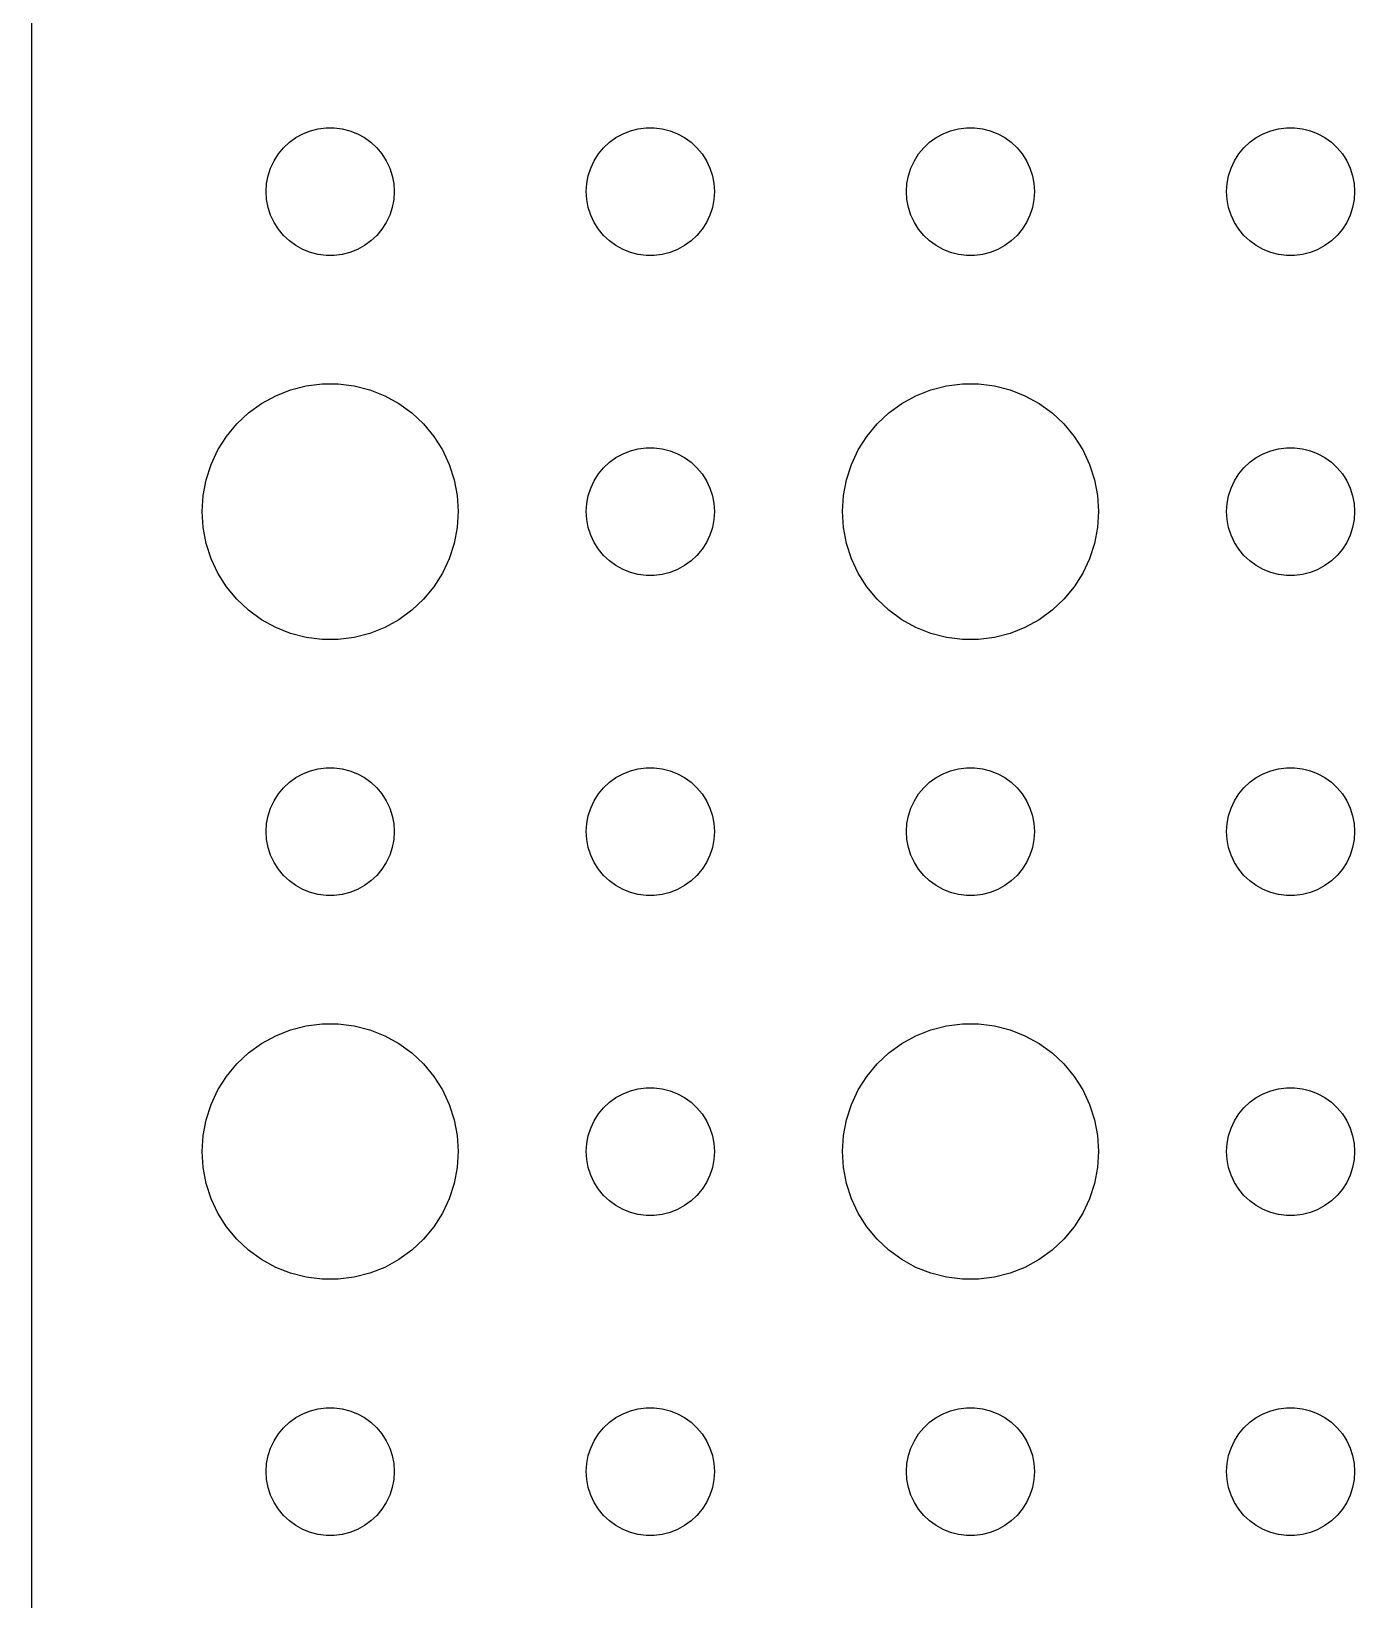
# Model space of a CAD drawing. Header units: metres. Extents: x -150 to 150, y -149 to 149.
# Drawn here: x -149.5 to -118.5, y -3 to 33.76 of the extents above; entities that cross this region are included whole.
import ezdxf

# ---------------------------------------------------------------- set-up
doc = ezdxf.new("R2010")
doc.units = ezdxf.units.M

msp = doc.modelspace()

# ---------------------------------------------------------------- linework, layer by layer
for p, q in [((-149.5, 144.5), (-149.5, -144.5)), ((-143.456, 31.1558), (-143.304, 31.2665)), ((-143.304, 31.2665), (-143.139, 31.3572)), ((-143.139, 31.3572), (-142.964, 31.4266)), ((-142.964, 31.4266), (-142.781, 31.4734)), ((-142.781, 31.4734), (-142.594, 31.497)), ((-142.594, 31.497), (-142.406, 31.497)), ((-142.406, 31.497), (-142.219, 31.4734)), ((-142.219, 31.4734), (-142.036, 31.4266)), ((-142.036, 31.4266), (-141.861, 31.3572)), ((-141.861, 31.3572), (-141.696, 31.2665)), ((-141.696, 31.2665), (-141.544, 31.1558)), ((-135.956, 31.1558), (-135.804, 31.2665)), ((-135.804, 31.2665), (-135.639, 31.3572)), ((-135.639, 31.3572), (-135.464, 31.4266)), ((-135.464, 31.4266), (-135.281, 31.4734)), ((-135.281, 31.4734), (-135.094, 31.497)), ((-135.094, 31.497), (-134.906, 31.497)), ((-134.906, 31.497), (-134.719, 31.4734)), ((-134.719, 31.4734), (-134.536, 31.4266)), ((-134.536, 31.4266), (-134.361, 31.3572)), ((-134.361, 31.3572), (-134.196, 31.2665)), ((-134.196, 31.2665), (-134.044, 31.1558)), ((-128.456, 31.1558), (-128.304, 31.2665)), ((-128.304, 31.2665), (-128.139, 31.3572)), ((-128.139, 31.3572), (-127.964, 31.4266)), ((-127.964, 31.4266), (-127.781, 31.4734)), ((-127.781, 31.4734), (-127.594, 31.497)), ((-127.594, 31.497), (-127.406, 31.497)), ((-127.406, 31.497), (-127.219, 31.4734)), ((-127.219, 31.4734), (-127.036, 31.4266)), ((-127.036, 31.4266), (-126.861, 31.3572)), ((-126.861, 31.3572), (-126.696, 31.2665)), ((-126.696, 31.2665), (-126.544, 31.1558)), ((-120.956, 31.1558), (-120.804, 31.2665)), ((-120.804, 31.2665), (-120.639, 31.3572)), ((-120.639, 31.3572), (-120.464, 31.4266)), ((-120.464, 31.4266), (-120.281, 31.4734)), ((-120.281, 31.4734), (-120.094, 31.497)), ((-120.094, 31.497), (-119.906, 31.497)), ((-119.906, 31.497), (-119.719, 31.4734)), ((-119.719, 31.4734), (-119.536, 31.4266)), ((-119.536, 31.4266), (-119.361, 31.3572)), ((-119.361, 31.3572), (-119.196, 31.2665)), ((-119.196, 31.2665), (-119.044, 31.1558)), ((-143.814, 30.7226), (-143.714, 30.8817)), ((-143.714, 30.8817), (-143.593, 31.0268)), ((-143.593, 31.0268), (-143.456, 31.1558)), ((-141.544, 31.1558), (-141.407, 31.0268)), ((-141.407, 31.0268), (-141.286, 30.8817)), ((-141.286, 30.8817), (-141.186, 30.7226)), ((-136.314, 30.7226), (-136.214, 30.8817)), ((-136.214, 30.8817), (-136.093, 31.0268)), ((-136.093, 31.0268), (-135.956, 31.1558)), ((-134.044, 31.1558), (-133.907, 31.0268)), ((-133.907, 31.0268), (-133.786, 30.8817)), ((-133.786, 30.8817), (-133.686, 30.7226)), ((-128.814, 30.7226), (-128.714, 30.8817)), ((-128.714, 30.8817), (-128.593, 31.0268)), ((-128.593, 31.0268), (-128.456, 31.1558)), ((-126.544, 31.1558), (-126.407, 31.0268)), ((-126.407, 31.0268), (-126.286, 30.8817)), ((-126.286, 30.8817), (-126.186, 30.7226)), ((-121.314, 30.7226), (-121.214, 30.8817)), ((-121.214, 30.8817), (-121.093, 31.0268)), ((-121.093, 31.0268), (-120.956, 31.1558)), ((-119.044, 31.1558), (-118.907, 31.0268)), ((-118.907, 31.0268), (-118.786, 30.8817)), ((-118.786, 30.8817), (-118.686, 30.7226)), ((-143.953, 30.373), (-143.895, 30.5522)), ((-143.895, 30.5522), (-143.814, 30.7226)), ((-141.186, 30.7226), (-141.105, 30.5522)), ((-141.105, 30.5522), (-141.047, 30.373)), ((-136.453, 30.373), (-136.395, 30.5522)), ((-136.395, 30.5522), (-136.314, 30.7226)), ((-133.686, 30.7226), (-133.605, 30.5522)), ((-133.605, 30.5522), (-133.547, 30.373)), ((-128.953, 30.373), (-128.895, 30.5522)), ((-128.895, 30.5522), (-128.814, 30.7226)), ((-126.186, 30.7226), (-126.105, 30.5522)), ((-126.105, 30.5522), (-126.047, 30.373)), ((-121.453, 30.373), (-121.395, 30.5522)), ((-121.395, 30.5522), (-121.314, 30.7226)), ((-118.686, 30.7226), (-118.605, 30.5522)), ((-118.605, 30.5522), (-118.547, 30.373)), ((-144, 30), (-143.988, 30.188)), ((-143.988, 30.188), (-143.953, 30.373)), ((-141.047, 30.373), (-141.012, 30.188)), ((-141.012, 30.188), (-141, 30)), ((-136.5, 30), (-136.488, 30.188)), ((-136.488, 30.188), (-136.453, 30.373)), ((-133.547, 30.373), (-133.512, 30.188)), ((-133.512, 30.188), (-133.5, 30)), ((-129, 30), (-128.988, 30.188)), ((-128.988, 30.188), (-128.953, 30.373)), ((-126.047, 30.373), (-126.012, 30.188)), ((-126.012, 30.188), (-126, 30)), ((-121.5, 30), (-121.488, 30.188)), ((-121.488, 30.188), (-121.453, 30.373)), ((-118.547, 30.373), (-118.512, 30.188)), ((-118.512, 30.188), (-118.5, 30)), ((-143.988, 29.812), (-144, 30)), ((-143.953, 29.627), (-143.988, 29.812)), ((-141.012, 29.812), (-141.047, 29.627)), ((-141, 30), (-141.012, 29.812)), ((-136.488, 29.812), (-136.5, 30)), ((-136.453, 29.627), (-136.488, 29.812)), ((-133.512, 29.812), (-133.547, 29.627)), ((-133.5, 30), (-133.512, 29.812)), ((-128.988, 29.812), (-129, 30)), ((-128.953, 29.627), (-128.988, 29.812)), ((-126.012, 29.812), (-126.047, 29.627)), ((-126, 30), (-126.012, 29.812)), ((-121.488, 29.812), (-121.5, 30)), ((-121.453, 29.627), (-121.488, 29.812)), ((-118.512, 29.812), (-118.547, 29.627)), ((-118.5, 30), (-118.512, 29.812)), ((-143.895, 29.4478), (-143.953, 29.627)), ((-143.814, 29.2774), (-143.895, 29.4478)), ((-141.105, 29.4478), (-141.186, 29.2774)), ((-141.047, 29.627), (-141.105, 29.4478)), ((-136.395, 29.4478), (-136.453, 29.627)), ((-136.314, 29.2774), (-136.395, 29.4478)), ((-133.605, 29.4478), (-133.686, 29.2774)), ((-133.547, 29.627), (-133.605, 29.4478)), ((-128.895, 29.4478), (-128.953, 29.627)), ((-128.814, 29.2774), (-128.895, 29.4478)), ((-126.105, 29.4478), (-126.186, 29.2774)), ((-126.047, 29.627), (-126.105, 29.4478)), ((-121.395, 29.4478), (-121.453, 29.627)), ((-121.314, 29.2774), (-121.395, 29.4478)), ((-118.605, 29.4478), (-118.686, 29.2774)), ((-118.547, 29.627), (-118.605, 29.4478)), ((-143.714, 29.1183), (-143.814, 29.2774)), ((-143.593, 28.9732), (-143.714, 29.1183)), ((-141.286, 29.1183), (-141.407, 28.9732)), ((-141.186, 29.2774), (-141.286, 29.1183)), ((-136.214, 29.1183), (-136.314, 29.2774)), ((-136.093, 28.9732), (-136.214, 29.1183)), ((-133.786, 29.1183), (-133.907, 28.9732)), ((-133.686, 29.2774), (-133.786, 29.1183)), ((-128.714, 29.1183), (-128.814, 29.2774)), ((-128.593, 28.9732), (-128.714, 29.1183)), ((-126.286, 29.1183), (-126.407, 28.9732)), ((-126.186, 29.2774), (-126.286, 29.1183)), ((-121.214, 29.1183), (-121.314, 29.2774)), ((-121.093, 28.9732), (-121.214, 29.1183)), ((-118.786, 29.1183), (-118.907, 28.9732)), ((-118.686, 29.2774), (-118.786, 29.1183)), ((-143.456, 28.8442), (-143.593, 28.9732)), ((-143.304, 28.7335), (-143.456, 28.8442)), ((-143.139, 28.6427), (-143.304, 28.7335)), ((-141.696, 28.7335), (-141.861, 28.6427)), ((-141.544, 28.8442), (-141.696, 28.7335)), ((-141.407, 28.9732), (-141.544, 28.8442)), ((-135.956, 28.8442), (-136.093, 28.9732)), ((-135.804, 28.7335), (-135.956, 28.8442)), ((-135.639, 28.6427), (-135.804, 28.7335)), ((-134.196, 28.7335), (-134.361, 28.6427)), ((-134.044, 28.8442), (-134.196, 28.7335)), ((-133.907, 28.9732), (-134.044, 28.8442)), ((-128.456, 28.8442), (-128.593, 28.9732)), ((-128.304, 28.7335), (-128.456, 28.8442)), ((-128.139, 28.6427), (-128.304, 28.7335)), ((-126.696, 28.7335), (-126.861, 28.6427)), ((-126.544, 28.8442), (-126.696, 28.7335)), ((-126.407, 28.9732), (-126.544, 28.8442)), ((-120.956, 28.8442), (-121.093, 28.9732)), ((-120.804, 28.7335), (-120.956, 28.8442)), ((-120.639, 28.6427), (-120.804, 28.7335)), ((-119.196, 28.7335), (-119.361, 28.6427)), ((-119.044, 28.8442), (-119.196, 28.7335)), ((-118.907, 28.9732), (-119.044, 28.8442)), ((-142.964, 28.5734), (-143.139, 28.6427)), ((-142.781, 28.5266), (-142.964, 28.5734)), ((-142.594, 28.503), (-142.781, 28.5266)), ((-142.406, 28.503), (-142.594, 28.503)), ((-142.219, 28.5266), (-142.406, 28.503)), ((-142.036, 28.5734), (-142.219, 28.5266)), ((-141.861, 28.6427), (-142.036, 28.5734)), ((-135.464, 28.5734), (-135.639, 28.6427)), ((-135.281, 28.5266), (-135.464, 28.5734)), ((-135.094, 28.503), (-135.281, 28.5266)), ((-134.906, 28.503), (-135.094, 28.503)), ((-134.719, 28.5266), (-134.906, 28.503)), ((-134.536, 28.5734), (-134.719, 28.5266)), ((-134.361, 28.6427), (-134.536, 28.5734)), ((-127.964, 28.5734), (-128.139, 28.6427)), ((-127.781, 28.5266), (-127.964, 28.5734)), ((-127.594, 28.503), (-127.781, 28.5266)), ((-127.406, 28.503), (-127.594, 28.503)), ((-127.219, 28.5266), (-127.406, 28.503)), ((-127.036, 28.5734), (-127.219, 28.5266)), ((-126.861, 28.6427), (-127.036, 28.5734)), ((-120.464, 28.5734), (-120.639, 28.6427)), ((-120.281, 28.5266), (-120.464, 28.5734)), ((-120.094, 28.503), (-120.281, 28.5266)), ((-119.906, 28.503), (-120.094, 28.503)), ((-119.719, 28.5266), (-119.906, 28.503)), ((-119.536, 28.5734), (-119.719, 28.5266)), ((-119.361, 28.6427), (-119.536, 28.5734)), ((-143.427, 25.3532), (-143.062, 25.4469)), ((-143.062, 25.4469), (-142.688, 25.4941)), ((-142.688, 25.4941), (-142.312, 25.4941)), ((-142.312, 25.4941), (-141.938, 25.4469)), ((-141.938, 25.4469), (-141.573, 25.3532)), ((-128.427, 25.3532), (-128.062, 25.4469)), ((-128.062, 25.4469), (-127.688, 25.4941)), ((-127.688, 25.4941), (-127.312, 25.4941)), ((-127.312, 25.4941), (-126.938, 25.4469)), ((-126.938, 25.4469), (-126.573, 25.3532)), ((-144.412, 24.8115), (-144.107, 25.033)), ((-144.107, 25.033), (-143.777, 25.2145)), ((-143.777, 25.2145), (-143.427, 25.3532)), ((-141.573, 25.3532), (-141.223, 25.2145)), ((-141.223, 25.2145), (-140.893, 25.033)), ((-140.893, 25.033), (-140.588, 24.8115)), ((-129.412, 24.8115), (-129.107, 25.033)), ((-129.107, 25.033), (-128.777, 25.2145)), ((-128.777, 25.2145), (-128.427, 25.3532)), ((-126.573, 25.3532), (-126.223, 25.2145)), ((-126.223, 25.2145), (-125.893, 25.033)), ((-125.893, 25.033), (-125.588, 24.8115)), ((-144.687, 24.5536), (-144.412, 24.8115)), ((-140.588, 24.8115), (-140.313, 24.5536)), ((-129.687, 24.5536), (-129.412, 24.8115)), ((-125.588, 24.8115), (-125.313, 24.5536)), ((-145.129, 23.9453), (-144.927, 24.2634)), ((-144.927, 24.2634), (-144.687, 24.5536)), ((-140.313, 24.5536), (-140.073, 24.2634)), ((-140.073, 24.2634), (-139.871, 23.9453)), ((-130.129, 23.9453), (-129.927, 24.2634)), ((-129.927, 24.2634), (-129.687, 24.5536)), ((-125.313, 24.5536), (-125.073, 24.2634)), ((-125.073, 24.2634), (-124.871, 23.9453)), ((-145.289, 23.6044), (-145.129, 23.9453)), ((-139.871, 23.9453), (-139.711, 23.6044)), ((-135.639, 23.8572), (-135.464, 23.9266)), ((-135.464, 23.9266), (-135.281, 23.9734)), ((-135.281, 23.9734), (-135.094, 23.997)), ((-135.094, 23.997), (-134.906, 23.997)), ((-134.906, 23.997), (-134.719, 23.9734)), ((-134.719, 23.9734), (-134.536, 23.9266)), ((-134.536, 23.9266), (-134.361, 23.8572)), ((-130.289, 23.6044), (-130.129, 23.9453)), ((-124.871, 23.9453), (-124.711, 23.6044)), ((-120.639, 23.8572), (-120.464, 23.9266)), ((-120.464, 23.9266), (-120.281, 23.9734)), ((-120.281, 23.9734), (-120.094, 23.997)), ((-120.094, 23.997), (-119.906, 23.997)), ((-119.906, 23.997), (-119.719, 23.9734)), ((-119.719, 23.9734), (-119.536, 23.9266)), ((-119.536, 23.9266), (-119.361, 23.8572)), ((-145.406, 23.2461), (-145.289, 23.6044)), ((-139.711, 23.6044), (-139.594, 23.2461)), ((-136.214, 23.3817), (-136.093, 23.5268)), ((-136.093, 23.5268), (-135.956, 23.6558)), ((-135.956, 23.6558), (-135.804, 23.7665)), ((-135.804, 23.7665), (-135.639, 23.8572)), ((-134.361, 23.8572), (-134.196, 23.7665)), ((-134.196, 23.7665), (-134.044, 23.6558)), ((-134.044, 23.6558), (-133.907, 23.5268)), ((-133.907, 23.5268), (-133.786, 23.3817)), ((-130.406, 23.2461), (-130.289, 23.6044)), ((-124.711, 23.6044), (-124.594, 23.2461)), ((-121.214, 23.3817), (-121.093, 23.5268)), ((-121.093, 23.5268), (-120.956, 23.6558)), ((-120.956, 23.6558), (-120.804, 23.7665)), ((-120.804, 23.7665), (-120.639, 23.8572)), ((-119.361, 23.8572), (-119.196, 23.7665)), ((-119.196, 23.7665), (-119.044, 23.6558)), ((-119.044, 23.6558), (-118.907, 23.5268)), ((-118.907, 23.5268), (-118.786, 23.3817)), ((-145.476, 22.876), (-145.406, 23.2461)), ((-139.594, 23.2461), (-139.524, 22.876)), ((-136.395, 23.0522), (-136.314, 23.2226)), ((-136.314, 23.2226), (-136.214, 23.3817)), ((-133.786, 23.3817), (-133.686, 23.2226)), ((-133.686, 23.2226), (-133.605, 23.0522)), ((-130.476, 22.876), (-130.406, 23.2461)), ((-124.594, 23.2461), (-124.524, 22.876)), ((-121.395, 23.0522), (-121.314, 23.2226)), ((-121.314, 23.2226), (-121.214, 23.3817)), ((-118.786, 23.3817), (-118.686, 23.2226)), ((-118.686, 23.2226), (-118.605, 23.0522)), ((-145.5, 22.5), (-145.476, 22.876)), ((-139.524, 22.876), (-139.5, 22.5)), ((-136.488, 22.688), (-136.453, 22.873)), ((-136.453, 22.873), (-136.395, 23.0522)), ((-133.605, 23.0522), (-133.547, 22.873)), ((-133.547, 22.873), (-133.512, 22.688)), ((-130.5, 22.5), (-130.476, 22.876)), ((-124.524, 22.876), (-124.5, 22.5)), ((-121.488, 22.688), (-121.453, 22.873)), ((-121.453, 22.873), (-121.395, 23.0522)), ((-118.605, 23.0522), (-118.547, 22.873)), ((-118.547, 22.873), (-118.512, 22.688)), ((-145.476, 22.124), (-145.5, 22.5)), ((-139.5, 22.5), (-139.524, 22.124)), ((-136.5, 22.5), (-136.488, 22.688)), ((-136.488, 22.312), (-136.5, 22.5)), ((-133.512, 22.688), (-133.5, 22.5)), ((-133.5, 22.5), (-133.512, 22.312)), ((-130.476, 22.124), (-130.5, 22.5)), ((-124.5, 22.5), (-124.524, 22.124)), ((-121.5, 22.5), (-121.488, 22.688)), ((-121.488, 22.312), (-121.5, 22.5)), ((-118.512, 22.688), (-118.5, 22.5)), ((-118.5, 22.5), (-118.512, 22.312)), ((-145.406, 21.7539), (-145.476, 22.124)), ((-139.524, 22.124), (-139.594, 21.7539)), ((-136.453, 22.127), (-136.488, 22.312)), ((-136.395, 21.9478), (-136.453, 22.127)), ((-133.547, 22.127), (-133.605, 21.9478)), ((-133.512, 22.312), (-133.547, 22.127)), ((-130.406, 21.7539), (-130.476, 22.124)), ((-124.524, 22.124), (-124.594, 21.7539)), ((-121.453, 22.127), (-121.488, 22.312)), ((-121.395, 21.9478), (-121.453, 22.127)), ((-118.547, 22.127), (-118.605, 21.9478)), ((-118.512, 22.312), (-118.547, 22.127)), ((-145.289, 21.3956), (-145.406, 21.7539)), ((-139.594, 21.7539), (-139.711, 21.3956)), ((-136.314, 21.7774), (-136.395, 21.9478)), ((-136.214, 21.6183), (-136.314, 21.7774)), ((-133.686, 21.7774), (-133.786, 21.6183)), ((-133.605, 21.9478), (-133.686, 21.7774)), ((-130.289, 21.3956), (-130.406, 21.7539)), ((-124.594, 21.7539), (-124.711, 21.3956)), ((-121.314, 21.7774), (-121.395, 21.9478)), ((-121.214, 21.6183), (-121.314, 21.7774)), ((-118.686, 21.7774), (-118.786, 21.6183)), ((-118.605, 21.9478), (-118.686, 21.7774)), ((-145.129, 21.0547), (-145.289, 21.3956)), ((-139.711, 21.3956), (-139.871, 21.0547)), ((-136.093, 21.4732), (-136.214, 21.6183)), ((-135.956, 21.3442), (-136.093, 21.4732)), ((-135.804, 21.2335), (-135.956, 21.3442)), ((-134.044, 21.3442), (-134.196, 21.2335)), ((-133.907, 21.4732), (-134.044, 21.3442)), ((-133.786, 21.6183), (-133.907, 21.4732)), ((-130.129, 21.0547), (-130.289, 21.3956)), ((-124.711, 21.3956), (-124.871, 21.0547)), ((-121.093, 21.4732), (-121.214, 21.6183)), ((-120.956, 21.3442), (-121.093, 21.4732)), ((-120.804, 21.2335), (-120.956, 21.3442)), ((-119.044, 21.3442), (-119.196, 21.2335)), ((-118.907, 21.4732), (-119.044, 21.3442)), ((-118.786, 21.6183), (-118.907, 21.4732)), ((-144.927, 20.7366), (-145.129, 21.0547)), ((-139.871, 21.0547), (-140.073, 20.7366)), ((-135.639, 21.1427), (-135.804, 21.2335)), ((-135.464, 21.0734), (-135.639, 21.1427)), ((-135.281, 21.0266), (-135.464, 21.0734)), ((-135.094, 21.003), (-135.281, 21.0266)), ((-134.906, 21.003), (-135.094, 21.003)), ((-134.719, 21.0266), (-134.906, 21.003)), ((-134.536, 21.0734), (-134.719, 21.0266)), ((-134.361, 21.1427), (-134.536, 21.0734)), ((-134.196, 21.2335), (-134.361, 21.1427)), ((-129.927, 20.7366), (-130.129, 21.0547)), ((-124.871, 21.0547), (-125.073, 20.7366)), ((-120.639, 21.1427), (-120.804, 21.2335)), ((-120.464, 21.0734), (-120.639, 21.1427)), ((-120.281, 21.0266), (-120.464, 21.0734)), ((-120.094, 21.003), (-120.281, 21.0266)), ((-119.906, 21.003), (-120.094, 21.003)), ((-119.719, 21.0266), (-119.906, 21.003)), ((-119.536, 21.0734), (-119.719, 21.0266)), ((-119.361, 21.1427), (-119.536, 21.0734)), ((-119.196, 21.2335), (-119.361, 21.1427)), ((-144.687, 20.4464), (-144.927, 20.7366)), ((-140.073, 20.7366), (-140.313, 20.4464)), ((-129.687, 20.4464), (-129.927, 20.7366)), ((-125.073, 20.7366), (-125.313, 20.4464)), ((-144.412, 20.1884), (-144.687, 20.4464)), ((-140.313, 20.4464), (-140.588, 20.1884)), ((-129.412, 20.1884), (-129.687, 20.4464)), ((-125.313, 20.4464), (-125.588, 20.1884)), ((-144.107, 19.967), (-144.412, 20.1884)), ((-143.777, 19.7855), (-144.107, 19.967)), ((-140.893, 19.967), (-141.223, 19.7855)), ((-140.588, 20.1884), (-140.893, 19.967)), ((-129.107, 19.967), (-129.412, 20.1884)), ((-128.777, 19.7855), (-129.107, 19.967)), ((-125.893, 19.967), (-126.223, 19.7855)), ((-125.588, 20.1884), (-125.893, 19.967)), ((-143.427, 19.6468), (-143.777, 19.7855)), ((-143.062, 19.5531), (-143.427, 19.6468)), ((-142.688, 19.5059), (-143.062, 19.5531)), ((-142.312, 19.5059), (-142.688, 19.5059)), ((-141.938, 19.5531), (-142.312, 19.5059)), ((-141.573, 19.6468), (-141.938, 19.5531)), ((-141.223, 19.7855), (-141.573, 19.6468)), ((-128.427, 19.6468), (-128.777, 19.7855)), ((-128.062, 19.5531), (-128.427, 19.6468)), ((-127.688, 19.5059), (-128.062, 19.5531)), ((-127.312, 19.5059), (-127.688, 19.5059)), ((-126.938, 19.5531), (-127.312, 19.5059)), ((-126.573, 19.6468), (-126.938, 19.5531)), ((-126.223, 19.7855), (-126.573, 19.6468)), ((-143.456, 16.1558), (-143.304, 16.2665)), ((-143.304, 16.2665), (-143.139, 16.3572)), ((-143.139, 16.3572), (-142.964, 16.4266)), ((-142.964, 16.4266), (-142.781, 16.4734)), ((-142.781, 16.4734), (-142.594, 16.497)), ((-142.594, 16.497), (-142.406, 16.497)), ((-142.406, 16.497), (-142.219, 16.4734)), ((-142.219, 16.4734), (-142.036, 16.4266)), ((-142.036, 16.4266), (-141.861, 16.3572)), ((-141.861, 16.3572), (-141.696, 16.2665)), ((-141.696, 16.2665), (-141.544, 16.1558)), ((-135.956, 16.1558), (-135.804, 16.2665)), ((-135.804, 16.2665), (-135.639, 16.3572)), ((-135.639, 16.3572), (-135.464, 16.4266)), ((-135.464, 16.4266), (-135.281, 16.4734)), ((-135.281, 16.4734), (-135.094, 16.497)), ((-135.094, 16.497), (-134.906, 16.497)), ((-134.906, 16.497), (-134.719, 16.4734)), ((-134.719, 16.4734), (-134.536, 16.4266)), ((-134.536, 16.4266), (-134.361, 16.3572)), ((-134.361, 16.3572), (-134.196, 16.2665)), ((-134.196, 16.2665), (-134.044, 16.1558)), ((-128.456, 16.1558), (-128.304, 16.2665)), ((-128.304, 16.2665), (-128.139, 16.3572)), ((-128.139, 16.3572), (-127.964, 16.4266)), ((-127.964, 16.4266), (-127.781, 16.4734)), ((-127.781, 16.4734), (-127.594, 16.497)), ((-127.594, 16.497), (-127.406, 16.497)), ((-127.406, 16.497), (-127.219, 16.4734)), ((-127.219, 16.4734), (-127.036, 16.4266)), ((-127.036, 16.4266), (-126.861, 16.3572)), ((-126.861, 16.3572), (-126.696, 16.2665)), ((-126.696, 16.2665), (-126.544, 16.1558)), ((-120.956, 16.1558), (-120.804, 16.2665)), ((-120.804, 16.2665), (-120.639, 16.3572)), ((-120.639, 16.3572), (-120.464, 16.4266)), ((-120.464, 16.4266), (-120.281, 16.4734)), ((-120.281, 16.4734), (-120.094, 16.497)), ((-120.094, 16.497), (-119.906, 16.497)), ((-119.906, 16.497), (-119.719, 16.4734)), ((-119.719, 16.4734), (-119.536, 16.4266)), ((-119.536, 16.4266), (-119.361, 16.3572)), ((-119.361, 16.3572), (-119.196, 16.2665)), ((-119.196, 16.2665), (-119.044, 16.1558)), ((-143.814, 15.7226), (-143.714, 15.8817)), ((-143.714, 15.8817), (-143.593, 16.0268)), ((-143.593, 16.0268), (-143.456, 16.1558)), ((-141.544, 16.1558), (-141.407, 16.0268)), ((-141.407, 16.0268), (-141.286, 15.8817)), ((-141.286, 15.8817), (-141.186, 15.7226)), ((-136.314, 15.7226), (-136.214, 15.8817)), ((-136.214, 15.8817), (-136.093, 16.0268)), ((-136.093, 16.0268), (-135.956, 16.1558)), ((-134.044, 16.1558), (-133.907, 16.0268)), ((-133.907, 16.0268), (-133.786, 15.8817)), ((-133.786, 15.8817), (-133.686, 15.7226)), ((-128.814, 15.7226), (-128.714, 15.8817)), ((-128.714, 15.8817), (-128.593, 16.0268)), ((-128.593, 16.0268), (-128.456, 16.1558)), ((-126.544, 16.1558), (-126.407, 16.0268)), ((-126.407, 16.0268), (-126.286, 15.8817)), ((-126.286, 15.8817), (-126.186, 15.7226)), ((-121.314, 15.7226), (-121.214, 15.8817)), ((-121.214, 15.8817), (-121.093, 16.0268)), ((-121.093, 16.0268), (-120.956, 16.1558)), ((-119.044, 16.1558), (-118.907, 16.0268)), ((-118.907, 16.0268), (-118.786, 15.8817)), ((-118.786, 15.8817), (-118.686, 15.7226)), ((-143.953, 15.373), (-143.895, 15.5522)), ((-143.895, 15.5522), (-143.814, 15.7226)), ((-141.186, 15.7226), (-141.105, 15.5522)), ((-141.105, 15.5522), (-141.047, 15.373)), ((-136.453, 15.373), (-136.395, 15.5522)), ((-136.395, 15.5522), (-136.314, 15.7226)), ((-133.686, 15.7226), (-133.605, 15.5522)), ((-133.605, 15.5522), (-133.547, 15.373)), ((-128.953, 15.373), (-128.895, 15.5522)), ((-128.895, 15.5522), (-128.814, 15.7226)), ((-126.186, 15.7226), (-126.105, 15.5522)), ((-126.105, 15.5522), (-126.047, 15.373)), ((-121.453, 15.373), (-121.395, 15.5522)), ((-121.395, 15.5522), (-121.314, 15.7226)), ((-118.686, 15.7226), (-118.605, 15.5522)), ((-118.605, 15.5522), (-118.547, 15.373)), ((-144, 15), (-143.988, 15.188)), ((-143.988, 15.188), (-143.953, 15.373)), ((-141.047, 15.373), (-141.012, 15.188)), ((-141.012, 15.188), (-141, 15)), ((-136.5, 15), (-136.488, 15.188)), ((-136.488, 15.188), (-136.453, 15.373)), ((-133.547, 15.373), (-133.512, 15.188)), ((-133.512, 15.188), (-133.5, 15)), ((-129, 15), (-128.988, 15.188)), ((-128.988, 15.188), (-128.953, 15.373)), ((-126.047, 15.373), (-126.012, 15.188)), ((-126.012, 15.188), (-126, 15)), ((-121.5, 15), (-121.488, 15.188)), ((-121.488, 15.188), (-121.453, 15.373)), ((-118.547, 15.373), (-118.512, 15.188)), ((-118.512, 15.188), (-118.5, 15)), ((-143.988, 14.812), (-144, 15)), ((-143.953, 14.627), (-143.988, 14.812)), ((-141.012, 14.812), (-141.047, 14.627)), ((-141, 15), (-141.012, 14.812)), ((-136.488, 14.812), (-136.5, 15)), ((-136.453, 14.627), (-136.488, 14.812)), ((-133.512, 14.812), (-133.547, 14.627)), ((-133.5, 15), (-133.512, 14.812)), ((-128.988, 14.812), (-129, 15)), ((-128.953, 14.627), (-128.988, 14.812)), ((-126.012, 14.812), (-126.047, 14.627)), ((-126, 15), (-126.012, 14.812)), ((-121.488, 14.812), (-121.5, 15)), ((-121.453, 14.627), (-121.488, 14.812)), ((-118.512, 14.812), (-118.547, 14.627)), ((-118.5, 15), (-118.512, 14.812)), ((-143.895, 14.4478), (-143.953, 14.627)), ((-143.814, 14.2774), (-143.895, 14.4478)), ((-141.105, 14.4478), (-141.186, 14.2774)), ((-141.047, 14.627), (-141.105, 14.4478)), ((-136.395, 14.4478), (-136.453, 14.627)), ((-136.314, 14.2774), (-136.395, 14.4478)), ((-133.605, 14.4478), (-133.686, 14.2774)), ((-133.547, 14.627), (-133.605, 14.4478)), ((-128.895, 14.4478), (-128.953, 14.627)), ((-128.814, 14.2774), (-128.895, 14.4478)), ((-126.105, 14.4478), (-126.186, 14.2774)), ((-126.047, 14.627), (-126.105, 14.4478)), ((-121.395, 14.4478), (-121.453, 14.627)), ((-121.314, 14.2774), (-121.395, 14.4478)), ((-118.605, 14.4478), (-118.686, 14.2774)), ((-118.547, 14.627), (-118.605, 14.4478)), ((-143.714, 14.1183), (-143.814, 14.2774)), ((-143.593, 13.9732), (-143.714, 14.1183)), ((-143.456, 13.8442), (-143.593, 13.9732)), ((-141.407, 13.9732), (-141.544, 13.8442)), ((-141.286, 14.1183), (-141.407, 13.9732)), ((-141.186, 14.2774), (-141.286, 14.1183)), ((-136.214, 14.1183), (-136.314, 14.2774)), ((-136.093, 13.9732), (-136.214, 14.1183)), ((-135.956, 13.8442), (-136.093, 13.9732)), ((-133.907, 13.9732), (-134.044, 13.8442)), ((-133.786, 14.1183), (-133.907, 13.9732)), ((-133.686, 14.2774), (-133.786, 14.1183)), ((-128.714, 14.1183), (-128.814, 14.2774)), ((-128.593, 13.9732), (-128.714, 14.1183)), ((-128.456, 13.8442), (-128.593, 13.9732)), ((-126.407, 13.9732), (-126.544, 13.8442)), ((-126.286, 14.1183), (-126.407, 13.9732)), ((-126.186, 14.2774), (-126.286, 14.1183)), ((-121.214, 14.1183), (-121.314, 14.2774)), ((-121.093, 13.9732), (-121.214, 14.1183)), ((-120.956, 13.8442), (-121.093, 13.9732)), ((-118.907, 13.9732), (-119.044, 13.8442)), ((-118.786, 14.1183), (-118.907, 13.9732)), ((-118.686, 14.2774), (-118.786, 14.1183)), ((-143.304, 13.7335), (-143.456, 13.8442)), ((-143.139, 13.6427), (-143.304, 13.7335)), ((-142.964, 13.5734), (-143.139, 13.6427)), ((-141.861, 13.6427), (-142.036, 13.5734)), ((-141.696, 13.7335), (-141.861, 13.6427)), ((-141.544, 13.8442), (-141.696, 13.7335)), ((-135.804, 13.7335), (-135.956, 13.8442)), ((-135.639, 13.6427), (-135.804, 13.7335)), ((-135.464, 13.5734), (-135.639, 13.6427)), ((-134.361, 13.6427), (-134.536, 13.5734)), ((-134.196, 13.7335), (-134.361, 13.6427)), ((-134.044, 13.8442), (-134.196, 13.7335)), ((-128.304, 13.7335), (-128.456, 13.8442)), ((-128.139, 13.6427), (-128.304, 13.7335)), ((-127.964, 13.5734), (-128.139, 13.6427)), ((-126.861, 13.6427), (-127.036, 13.5734)), ((-126.696, 13.7335), (-126.861, 13.6427)), ((-126.544, 13.8442), (-126.696, 13.7335)), ((-120.804, 13.7335), (-120.956, 13.8442)), ((-120.639, 13.6427), (-120.804, 13.7335)), ((-120.464, 13.5734), (-120.639, 13.6427)), ((-119.361, 13.6427), (-119.536, 13.5734)), ((-119.196, 13.7335), (-119.361, 13.6427)), ((-119.044, 13.8442), (-119.196, 13.7335)), ((-142.781, 13.5266), (-142.964, 13.5734)), ((-142.594, 13.5029), (-142.781, 13.5266)), ((-142.406, 13.5029), (-142.594, 13.5029)), ((-142.219, 13.5266), (-142.406, 13.5029)), ((-142.036, 13.5734), (-142.219, 13.5266)), ((-135.281, 13.5266), (-135.464, 13.5734)), ((-135.094, 13.5029), (-135.281, 13.5266)), ((-134.906, 13.5029), (-135.094, 13.5029)), ((-134.719, 13.5266), (-134.906, 13.5029)), ((-134.536, 13.5734), (-134.719, 13.5266)), ((-127.781, 13.5266), (-127.964, 13.5734)), ((-127.594, 13.5029), (-127.781, 13.5266)), ((-127.406, 13.5029), (-127.594, 13.5029)), ((-127.219, 13.5266), (-127.406, 13.5029)), ((-127.036, 13.5734), (-127.219, 13.5266)), ((-120.281, 13.5266), (-120.464, 13.5734)), ((-120.094, 13.5029), (-120.281, 13.5266)), ((-119.906, 13.5029), (-120.094, 13.5029)), ((-119.719, 13.5266), (-119.906, 13.5029)), ((-119.536, 13.5734), (-119.719, 13.5266)), ((-143.777, 10.2145), (-143.427, 10.3532)), ((-143.427, 10.3532), (-143.062, 10.4469)), ((-143.062, 10.4469), (-142.688, 10.4941)), ((-142.688, 10.4941), (-142.312, 10.4941)), ((-142.312, 10.4941), (-141.938, 10.4469)), ((-141.938, 10.4469), (-141.573, 10.3532)), ((-141.573, 10.3532), (-141.223, 10.2145)), ((-128.777, 10.2145), (-128.427, 10.3532)), ((-128.427, 10.3532), (-128.062, 10.4469)), ((-128.062, 10.4469), (-127.688, 10.4941)), ((-127.688, 10.4941), (-127.312, 10.4941)), ((-127.312, 10.4941), (-126.938, 10.4469)), ((-126.938, 10.4469), (-126.573, 10.3532)), ((-126.573, 10.3532), (-126.223, 10.2145)), ((-144.412, 9.81154), (-144.107, 10.033)), ((-144.107, 10.033), (-143.777, 10.2145)), ((-141.223, 10.2145), (-140.893, 10.033)), ((-140.893, 10.033), (-140.588, 9.81154)), ((-129.412, 9.81154), (-129.107, 10.033)), ((-129.107, 10.033), (-128.777, 10.2145)), ((-126.223, 10.2145), (-125.893, 10.033)), ((-125.893, 10.033), (-125.588, 9.81154)), ((-144.687, 9.55363), (-144.412, 9.81154)), ((-140.588, 9.81154), (-140.313, 9.55363)), ((-129.687, 9.55363), (-129.412, 9.81154)), ((-125.588, 9.81154), (-125.313, 9.55363)), ((-145.129, 8.94525), (-144.927, 9.26335)), ((-144.927, 9.26335), (-144.687, 9.55363)), ((-140.313, 9.55363), (-140.073, 9.26335)), ((-140.073, 9.26335), (-139.871, 8.94525)), ((-130.129, 8.94525), (-129.927, 9.26335)), ((-129.927, 9.26335), (-129.687, 9.55363)), ((-125.313, 9.55363), (-125.073, 9.26335)), ((-125.073, 9.26335), (-124.871, 8.94525)), ((-145.289, 8.60437), (-145.129, 8.94525)), ((-139.871, 8.94525), (-139.711, 8.60437)), ((-135.804, 8.76648), (-135.639, 8.85724)), ((-135.639, 8.85724), (-135.464, 8.92657)), ((-135.464, 8.92657), (-135.281, 8.97342)), ((-135.281, 8.97342), (-135.094, 8.99704)), ((-135.094, 8.99704), (-134.906, 8.99704)), ((-134.906, 8.99704), (-134.719, 8.97342)), ((-134.719, 8.97342), (-134.536, 8.92657)), ((-134.536, 8.92657), (-134.361, 8.85724)), ((-134.361, 8.85724), (-134.196, 8.76648)), ((-130.289, 8.60437), (-130.129, 8.94525)), ((-124.871, 8.94525), (-124.711, 8.60437)), ((-120.804, 8.76648), (-120.639, 8.85724)), ((-120.639, 8.85724), (-120.464, 8.92657)), ((-120.464, 8.92657), (-120.281, 8.97342)), ((-120.281, 8.97342), (-120.094, 8.99704)), ((-120.094, 8.99704), (-119.906, 8.99704)), ((-119.906, 8.99704), (-119.719, 8.97342)), ((-119.719, 8.97342), (-119.536, 8.92657)), ((-119.536, 8.92657), (-119.361, 8.85724)), ((-119.361, 8.85724), (-119.196, 8.76648)), ((-145.406, 8.24606), (-145.289, 8.60437)), ((-139.711, 8.60437), (-139.594, 8.24606)), ((-136.214, 8.38167), (-136.093, 8.52681)), ((-136.093, 8.52681), (-135.956, 8.65576)), ((-135.956, 8.65576), (-135.804, 8.76648)), ((-134.196, 8.76648), (-134.044, 8.65576)), ((-134.044, 8.65576), (-133.907, 8.52681)), ((-133.907, 8.52681), (-133.786, 8.38167)), ((-130.406, 8.24606), (-130.289, 8.60437)), ((-124.711, 8.60437), (-124.594, 8.24606)), ((-121.214, 8.38167), (-121.093, 8.52681)), ((-121.093, 8.52681), (-120.956, 8.65576)), ((-120.956, 8.65576), (-120.804, 8.76648)), ((-119.196, 8.76648), (-119.044, 8.65576)), ((-119.044, 8.65576), (-118.907, 8.52681)), ((-118.907, 8.52681), (-118.786, 8.38167)), ((-145.476, 7.87599), (-145.406, 8.24606)), ((-139.594, 8.24606), (-139.524, 7.87599)), ((-136.395, 8.05219), (-136.314, 8.22263)), ((-136.314, 8.22263), (-136.214, 8.38167)), ((-133.786, 8.38167), (-133.686, 8.22263)), ((-133.686, 8.22263), (-133.605, 8.05219)), ((-130.476, 7.87599), (-130.406, 8.24606)), ((-124.594, 8.24606), (-124.524, 7.87599)), ((-121.395, 8.05219), (-121.314, 8.22263)), ((-121.314, 8.22263), (-121.214, 8.38167)), ((-118.786, 8.38167), (-118.686, 8.22263)), ((-118.686, 8.22263), (-118.605, 8.05219)), ((-145.5, 7.5), (-145.476, 7.87599)), ((-139.524, 7.87599), (-139.5, 7.5)), ((-136.488, 7.68799), (-136.453, 7.87303)), ((-136.453, 7.87303), (-136.395, 8.05219)), ((-133.605, 8.05219), (-133.547, 7.87303)), ((-133.547, 7.87303), (-133.512, 7.68799)), ((-130.5, 7.5), (-130.476, 7.87599)), ((-124.524, 7.87599), (-124.5, 7.5)), ((-121.488, 7.68799), (-121.453, 7.87303)), ((-121.453, 7.87303), (-121.395, 8.05219)), ((-118.605, 8.05219), (-118.547, 7.87303)), ((-118.547, 7.87303), (-118.512, 7.68799)), ((-145.476, 7.12399), (-145.5, 7.5)), ((-139.5, 7.5), (-139.524, 7.12399)), ((-136.5, 7.5), (-136.488, 7.68799)), ((-136.488, 7.312), (-136.5, 7.5)), ((-133.512, 7.68799), (-133.5, 7.5)), ((-133.5, 7.5), (-133.512, 7.312)), ((-130.476, 7.12399), (-130.5, 7.5)), ((-124.5, 7.5), (-124.524, 7.12399)), ((-121.5, 7.5), (-121.488, 7.68799)), ((-121.488, 7.312), (-121.5, 7.5)), ((-118.512, 7.68799), (-118.5, 7.5)), ((-118.5, 7.5), (-118.512, 7.312)), ((-145.406, 6.75392), (-145.476, 7.12399)), ((-139.524, 7.12399), (-139.594, 6.75392)), ((-136.453, 7.12695), (-136.488, 7.312)), ((-136.395, 6.9478), (-136.453, 7.12695)), ((-133.547, 7.12695), (-133.605, 6.9478)), ((-133.512, 7.312), (-133.547, 7.12695)), ((-130.406, 6.75392), (-130.476, 7.12399)), ((-124.524, 7.12399), (-124.594, 6.75392)), ((-121.453, 7.12695), (-121.488, 7.312)), ((-121.395, 6.9478), (-121.453, 7.12695)), ((-118.547, 7.12695), (-118.605, 6.9478)), ((-118.512, 7.312), (-118.547, 7.12695)), ((-145.289, 6.39561), (-145.406, 6.75392)), ((-139.594, 6.75392), (-139.711, 6.39561)), ((-136.314, 6.77736), (-136.395, 6.9478)), ((-136.214, 6.61832), (-136.314, 6.77736)), ((-136.093, 6.47318), (-136.214, 6.61832)), ((-133.786, 6.61832), (-133.907, 6.47318)), ((-133.686, 6.77736), (-133.786, 6.61832)), ((-133.605, 6.9478), (-133.686, 6.77736)), ((-130.289, 6.39561), (-130.406, 6.75392)), ((-124.594, 6.75392), (-124.711, 6.39561)), ((-121.314, 6.77736), (-121.395, 6.9478)), ((-121.214, 6.61832), (-121.314, 6.77736)), ((-121.093, 6.47318), (-121.214, 6.61832)), ((-118.786, 6.61832), (-118.907, 6.47318)), ((-118.686, 6.77736), (-118.786, 6.61832)), ((-118.605, 6.9478), (-118.686, 6.77736)), ((-145.129, 6.05473), (-145.289, 6.39561)), ((-139.711, 6.39561), (-139.871, 6.05473)), ((-135.956, 6.34422), (-136.093, 6.47318)), ((-135.804, 6.23351), (-135.956, 6.34422)), ((-134.044, 6.34422), (-134.196, 6.23351)), ((-133.907, 6.47318), (-134.044, 6.34422)), ((-130.129, 6.05473), (-130.289, 6.39561)), ((-124.711, 6.39561), (-124.871, 6.05473)), ((-120.956, 6.34422), (-121.093, 6.47318)), ((-120.804, 6.23351), (-120.956, 6.34422)), ((-119.044, 6.34422), (-119.196, 6.23351)), ((-118.907, 6.47318), (-119.044, 6.34422)), ((-144.927, 5.73663), (-145.129, 6.05473)), ((-139.871, 6.05473), (-140.073, 5.73663)), ((-135.639, 6.14275), (-135.804, 6.23351)), ((-135.464, 6.07341), (-135.639, 6.14275)), ((-135.281, 6.02657), (-135.464, 6.07341)), ((-135.094, 6.00294), (-135.281, 6.02657)), ((-134.906, 6.00294), (-135.094, 6.00294)), ((-134.719, 6.02657), (-134.906, 6.00294)), ((-134.536, 6.07341), (-134.719, 6.02657)), ((-134.361, 6.14275), (-134.536, 6.07341)), ((-134.196, 6.23351), (-134.361, 6.14275)), ((-129.927, 5.73663), (-130.129, 6.05473)), ((-124.871, 6.05473), (-125.073, 5.73663)), ((-120.639, 6.14275), (-120.804, 6.23351)), ((-120.464, 6.07341), (-120.639, 6.14275)), ((-120.281, 6.02657), (-120.464, 6.07341)), ((-120.094, 6.00294), (-120.281, 6.02657)), ((-119.906, 6.00294), (-120.094, 6.00294)), ((-119.719, 6.02657), (-119.906, 6.00294)), ((-119.536, 6.07341), (-119.719, 6.02657)), ((-119.361, 6.14275), (-119.536, 6.07341)), ((-119.196, 6.23351), (-119.361, 6.14275)), ((-144.687, 5.44635), (-144.927, 5.73663)), ((-140.073, 5.73663), (-140.313, 5.44635)), ((-129.687, 5.44635), (-129.927, 5.73663)), ((-125.073, 5.73663), (-125.313, 5.44635)), ((-144.412, 5.18845), (-144.687, 5.44635)), ((-144.107, 4.96701), (-144.412, 5.18845)), ((-140.588, 5.18845), (-140.893, 4.96701)), ((-140.313, 5.44635), (-140.588, 5.18845)), ((-129.412, 5.18845), (-129.687, 5.44635)), ((-129.107, 4.96701), (-129.412, 5.18845)), ((-125.588, 5.18845), (-125.893, 4.96701)), ((-125.313, 5.44635), (-125.588, 5.18845)), ((-143.777, 4.78551), (-144.107, 4.96701)), ((-143.427, 4.64682), (-143.777, 4.78551)), ((-141.223, 4.78551), (-141.573, 4.64682)), ((-140.893, 4.96701), (-141.223, 4.78551)), ((-128.777, 4.78551), (-129.107, 4.96701)), ((-128.427, 4.64682), (-128.777, 4.78551)), ((-126.223, 4.78551), (-126.573, 4.64682)), ((-125.893, 4.96701), (-126.223, 4.78551)), ((-143.062, 4.55313), (-143.427, 4.64682)), ((-142.688, 4.50591), (-143.062, 4.55313)), ((-142.312, 4.50591), (-142.688, 4.50591)), ((-141.938, 4.55313), (-142.312, 4.50591)), ((-141.573, 4.64682), (-141.938, 4.55313)), ((-128.062, 4.55313), (-128.427, 4.64682)), ((-127.688, 4.50591), (-128.062, 4.55313)), ((-127.312, 4.50591), (-127.688, 4.50591)), ((-126.938, 4.55313), (-127.312, 4.50591)), ((-126.573, 4.64682), (-126.938, 4.55313)), ((-142.964, 1.42657), (-142.781, 1.47342)), ((-142.781, 1.47342), (-142.594, 1.49704)), ((-142.594, 1.49704), (-142.406, 1.49704)), ((-142.406, 1.49704), (-142.219, 1.47342)), ((-142.219, 1.47342), (-142.036, 1.42657)), ((-135.464, 1.42657), (-135.281, 1.47342)), ((-135.281, 1.47342), (-135.094, 1.49704)), ((-135.094, 1.49704), (-134.906, 1.49704)), ((-134.906, 1.49704), (-134.719, 1.47342)), ((-134.719, 1.47342), (-134.536, 1.42657)), ((-127.964, 1.42657), (-127.781, 1.47342)), ((-127.781, 1.47342), (-127.594, 1.49704)), ((-127.594, 1.49704), (-127.406, 1.49704)), ((-127.406, 1.49704), (-127.219, 1.47342)), ((-127.219, 1.47342), (-127.036, 1.42657)), ((-120.464, 1.42657), (-120.281, 1.47342)), ((-120.281, 1.47342), (-120.094, 1.49704)), ((-120.094, 1.49704), (-119.906, 1.49704)), ((-119.906, 1.49704), (-119.719, 1.47342)), ((-119.719, 1.47342), (-119.536, 1.42657)), ((-143.593, 1.02681), (-143.456, 1.15576)), ((-143.456, 1.15576), (-143.304, 1.26648)), ((-143.304, 1.26648), (-143.139, 1.35724)), ((-143.139, 1.35724), (-142.964, 1.42657)), ((-142.036, 1.42657), (-141.861, 1.35724)), ((-141.861, 1.35724), (-141.696, 1.26648)), ((-141.696, 1.26648), (-141.544, 1.15576)), ((-141.544, 1.15576), (-141.407, 1.02681)), ((-136.093, 1.02681), (-135.956, 1.15576)), ((-135.956, 1.15576), (-135.804, 1.26648)), ((-135.804, 1.26648), (-135.639, 1.35724)), ((-135.639, 1.35724), (-135.464, 1.42657)), ((-134.536, 1.42657), (-134.361, 1.35724)), ((-134.361, 1.35724), (-134.196, 1.26648)), ((-134.196, 1.26648), (-134.044, 1.15576)), ((-134.044, 1.15576), (-133.907, 1.02681)), ((-128.593, 1.02681), (-128.456, 1.15576)), ((-128.456, 1.15576), (-128.304, 1.26648)), ((-128.304, 1.26648), (-128.139, 1.35724)), ((-128.139, 1.35724), (-127.964, 1.42657)), ((-127.036, 1.42657), (-126.861, 1.35724)), ((-126.861, 1.35724), (-126.696, 1.26648)), ((-126.696, 1.26648), (-126.544, 1.15576)), ((-126.544, 1.15576), (-126.407, 1.02681)), ((-121.093, 1.02681), (-120.956, 1.15576)), ((-120.956, 1.15576), (-120.804, 1.26648)), ((-120.804, 1.26648), (-120.639, 1.35724)), ((-120.639, 1.35724), (-120.464, 1.42657)), ((-119.536, 1.42657), (-119.361, 1.35724)), ((-119.361, 1.35724), (-119.196, 1.26648)), ((-119.196, 1.26648), (-119.044, 1.15576)), ((-119.044, 1.15576), (-118.907, 1.02681)), ((-143.814, 0.72263), (-143.714, 0.88167)), ((-143.714, 0.88167), (-143.593, 1.02681)), ((-141.407, 1.02681), (-141.286, 0.88167)), ((-141.286, 0.88167), (-141.186, 0.72263)), ((-136.314, 0.72263), (-136.214, 0.88167)), ((-136.214, 0.88167), (-136.093, 1.02681)), ((-133.907, 1.02681), (-133.786, 0.88167)), ((-133.786, 0.88167), (-133.686, 0.72263)), ((-128.814, 0.72263), (-128.714, 0.88167)), ((-128.714, 0.88167), (-128.593, 1.02681)), ((-126.407, 1.02681), (-126.286, 0.88167)), ((-126.286, 0.88167), (-126.186, 0.72263)), ((-121.314, 0.72263), (-121.214, 0.88167)), ((-121.214, 0.88167), (-121.093, 1.02681)), ((-118.907, 1.02681), (-118.786, 0.88167)), ((-118.786, 0.88167), (-118.686, 0.72263)), ((-143.988, 0.18799), (-143.953, 0.37303)), ((-143.953, 0.37303), (-143.895, 0.55219)), ((-143.895, 0.55219), (-143.814, 0.72263)), ((-141.186, 0.72263), (-141.105, 0.55219)), ((-141.105, 0.55219), (-141.047, 0.37303)), ((-141.047, 0.37303), (-141.012, 0.18799)), ((-136.488, 0.18799), (-136.453, 0.37303)), ((-136.453, 0.37303), (-136.395, 0.55219)), ((-136.395, 0.55219), (-136.314, 0.72263)), ((-133.686, 0.72263), (-133.605, 0.55219)), ((-133.605, 0.55219), (-133.547, 0.37303)), ((-133.547, 0.37303), (-133.512, 0.18799)), ((-128.988, 0.18799), (-128.953, 0.37303)), ((-128.953, 0.37303), (-128.895, 0.55219)), ((-128.895, 0.55219), (-128.814, 0.72263)), ((-126.186, 0.72263), (-126.105, 0.55219)), ((-126.105, 0.55219), (-126.047, 0.37303)), ((-126.047, 0.37303), (-126.012, 0.18799)), ((-121.488, 0.18799), (-121.453, 0.37303)), ((-121.453, 0.37303), (-121.395, 0.55219)), ((-121.395, 0.55219), (-121.314, 0.72263)), ((-118.686, 0.72263), (-118.605, 0.55219)), ((-118.605, 0.55219), (-118.547, 0.37303)), ((-118.547, 0.37303), (-118.512, 0.18799)), ((-144, 0), (-143.988, 0.18799)), ((-143.988, -0.18799), (-144, 0)), ((-141.012, 0.18799), (-141, 0)), ((-141, 0), (-141.012, -0.18799)), ((-136.5, 0), (-136.488, 0.18799)), ((-136.488, -0.18799), (-136.5, 0)), ((-133.512, 0.18799), (-133.5, 0)), ((-133.5, 0), (-133.512, -0.18799)), ((-129, 0), (-128.988, 0.18799)), ((-128.988, -0.18799), (-129, 0)), ((-126.012, 0.18799), (-126, 0)), ((-126, 0), (-126.012, -0.18799)), ((-121.5, 0), (-121.488, 0.18799)), ((-121.488, -0.18799), (-121.5, 0)), ((-118.512, 0.18799), (-118.5, 0)), ((-118.5, 0), (-118.512, -0.18799)), ((-143.953, -0.37303), (-143.988, -0.18799)), ((-141.012, -0.18799), (-141.047, -0.37303)), ((-136.453, -0.37303), (-136.488, -0.18799)), ((-133.512, -0.18799), (-133.547, -0.37303)), ((-128.953, -0.37303), (-128.988, -0.18799)), ((-126.012, -0.18799), (-126.047, -0.37303)), ((-121.453, -0.37303), (-121.488, -0.18799)), ((-118.512, -0.18799), (-118.547, -0.37303)), ((-143.895, -0.55219), (-143.953, -0.37303)), ((-143.814, -0.72263), (-143.895, -0.55219)), ((-143.714, -0.88167), (-143.814, -0.72263)), ((-141.186, -0.72263), (-141.286, -0.88167)), ((-141.105, -0.55219), (-141.186, -0.72263)), ((-141.047, -0.37303), (-141.105, -0.55219)), ((-136.395, -0.55219), (-136.453, -0.37303)), ((-136.314, -0.72263), (-136.395, -0.55219)), ((-136.214, -0.88167), (-136.314, -0.72263)), ((-133.686, -0.72263), (-133.786, -0.88167)), ((-133.605, -0.55219), (-133.686, -0.72263)), ((-133.547, -0.37303), (-133.605, -0.55219)), ((-128.895, -0.55219), (-128.953, -0.37303)), ((-128.814, -0.72263), (-128.895, -0.55219)), ((-128.714, -0.88167), (-128.814, -0.72263)), ((-126.186, -0.72263), (-126.286, -0.88167)), ((-126.105, -0.55219), (-126.186, -0.72263)), ((-126.047, -0.37303), (-126.105, -0.55219)), ((-121.395, -0.55219), (-121.453, -0.37303)), ((-121.314, -0.72263), (-121.395, -0.55219)), ((-121.214, -0.88167), (-121.314, -0.72263)), ((-118.686, -0.72263), (-118.786, -0.88167)), ((-118.605, -0.55219), (-118.686, -0.72263)), ((-118.547, -0.37303), (-118.605, -0.55219)), ((-143.593, -1.02681), (-143.714, -0.88167)), ((-143.456, -1.15576), (-143.593, -1.02681)), ((-141.407, -1.02681), (-141.544, -1.15576)), ((-141.286, -0.88167), (-141.407, -1.02681)), ((-136.093, -1.02681), (-136.214, -0.88167)), ((-135.956, -1.15576), (-136.093, -1.02681)), ((-133.907, -1.02681), (-134.044, -1.15576)), ((-133.786, -0.88167), (-133.907, -1.02681)), ((-128.593, -1.02681), (-128.714, -0.88167)), ((-128.456, -1.15576), (-128.593, -1.02681)), ((-126.407, -1.02681), (-126.544, -1.15576)), ((-126.286, -0.88167), (-126.407, -1.02681)), ((-121.093, -1.02681), (-121.214, -0.88167)), ((-120.956, -1.15576), (-121.093, -1.02681)), ((-118.907, -1.02681), (-119.044, -1.15576)), ((-118.786, -0.88167), (-118.907, -1.02681)), ((-143.304, -1.26648), (-143.456, -1.15576)), ((-143.139, -1.35724), (-143.304, -1.26648)), ((-142.964, -1.42657), (-143.139, -1.35724)), ((-142.781, -1.47342), (-142.964, -1.42657)), ((-142.036, -1.42657), (-142.219, -1.47342)), ((-141.861, -1.35724), (-142.036, -1.42657)), ((-141.696, -1.26648), (-141.861, -1.35724)), ((-141.544, -1.15576), (-141.696, -1.26648)), ((-135.804, -1.26648), (-135.956, -1.15576)), ((-135.639, -1.35724), (-135.804, -1.26648)), ((-135.464, -1.42657), (-135.639, -1.35724)), ((-135.281, -1.47342), (-135.464, -1.42657)), ((-134.536, -1.42657), (-134.719, -1.47342)), ((-134.361, -1.35724), (-134.536, -1.42657)), ((-134.196, -1.26648), (-134.361, -1.35724)), ((-134.044, -1.15576), (-134.196, -1.26648)), ((-128.304, -1.26648), (-128.456, -1.15576)), ((-128.139, -1.35724), (-128.304, -1.26648)), ((-127.964, -1.42657), (-128.139, -1.35724)), ((-127.781, -1.47342), (-127.964, -1.42657)), ((-127.036, -1.42657), (-127.219, -1.47342)), ((-126.861, -1.35724), (-127.036, -1.42657)), ((-126.696, -1.26648), (-126.861, -1.35724)), ((-126.544, -1.15576), (-126.696, -1.26648)), ((-120.804, -1.26648), (-120.956, -1.15576)), ((-120.639, -1.35724), (-120.804, -1.26648)), ((-120.464, -1.42657), (-120.639, -1.35724)), ((-120.281, -1.47342), (-120.464, -1.42657)), ((-119.536, -1.42657), (-119.719, -1.47342)), ((-119.361, -1.35724), (-119.536, -1.42657)), ((-119.196, -1.26648), (-119.361, -1.35724)), ((-119.044, -1.15576), (-119.196, -1.26648)), ((-142.594, -1.49704), (-142.781, -1.47342)), ((-142.406, -1.49704), (-142.594, -1.49704)), ((-142.219, -1.47342), (-142.406, -1.49704)), ((-135.094, -1.49704), (-135.281, -1.47342)), ((-134.906, -1.49704), (-135.094, -1.49704)), ((-134.719, -1.47342), (-134.906, -1.49704)), ((-127.594, -1.49704), (-127.781, -1.47342)), ((-127.406, -1.49704), (-127.594, -1.49704)), ((-127.219, -1.47342), (-127.406, -1.49704)), ((-120.094, -1.49704), (-120.281, -1.47342)), ((-119.906, -1.49704), (-120.094, -1.49704)), ((-119.719, -1.47342), (-119.906, -1.49704))]:
    msp.add_line(p, q)

doc.saveas('drawing.dxf')
